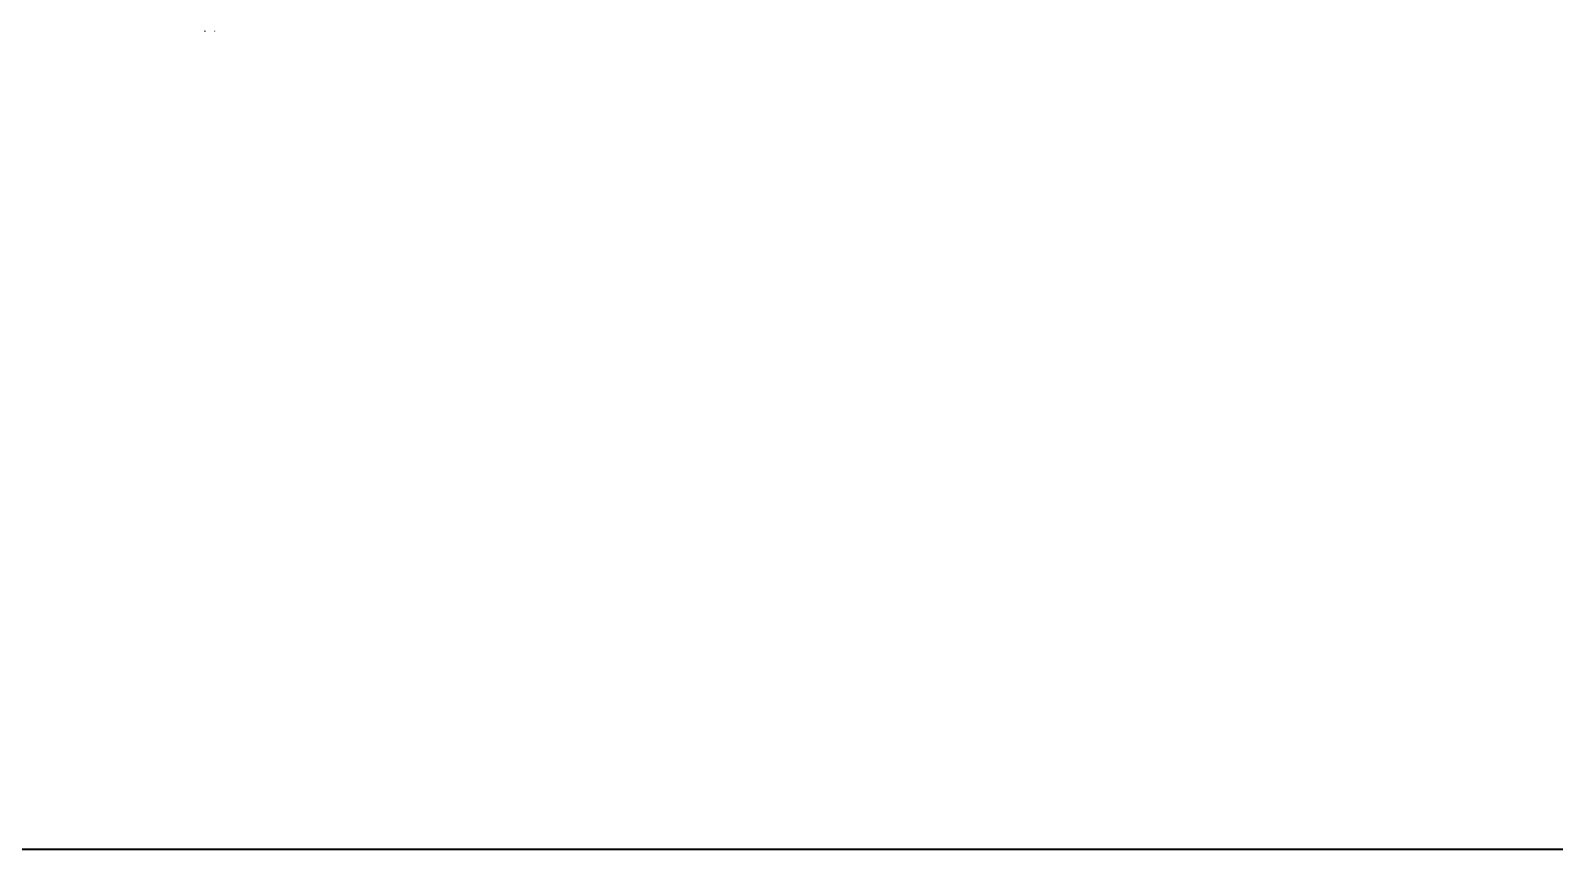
# Model space of a CAD drawing. Header units: inches. Extents: x -1721 to -585, y -6348 to -3019.
# Drawn here: x -892.63 to -866.69, y -3242.33 to -3228.4 of the extents above; entities that cross this region are included whole.
import ezdxf

# ---------------------------------------------------------------- set-up
doc = ezdxf.new("R2010")
doc.units = ezdxf.units.IN
doc.header["$MEASUREMENT"] = 0
doc.layers.add('$0$A-ELEV-MBE1', color=1, linetype='Continuous', lineweight=35)
doc.layers.add('a-quote_Num_Penna__7', color=7, linetype='Continuous', lineweight=18)

msp = doc.modelspace()

# ---------------------------------------------------------------- hatches: boundary and pattern name
at = {"layer": 'a-quote_Num_Penna__7', "linetype": 'Continuous', "lineweight": 18}
for points in [[(-889.653, -3228.411), (-889.648, -3228.412), (-889.653, -3228.413)], [(-889.498, -3228.413), (-889.503, -3228.412), (-889.498, -3228.411)]]:
    msp.add_hatch(color=7, dxfattribs=at).paths.add_polyline_path(points)

# ---------------------------------------------------------------- linework, layer by layer
at = {"layer": '$0$A-ELEV-MBE1'}
msp.add_lwpolyline([(-996.179, -3018.868), (-585.28, -3018.868), (-585.28, -3242.332), (-996.179, -3242.332)], close=True, dxfattribs=at)
at = {"layer": 'a-quote_Num_Penna__7', "color": 7, "linetype": 'Continuous', "lineweight": 18}
for p, q in [((-889.666, -3228.412), (-889.666, -3228.403)), ((-889.653, -3228.412), (-889.666, -3228.412)), ((-889.498, -3228.412), (-889.49, -3228.412)), ((-889.49, -3228.412), (-889.49, -3228.403))]:
    msp.add_line(p, q, dxfattribs=at)

doc.saveas('drawing.dxf')
